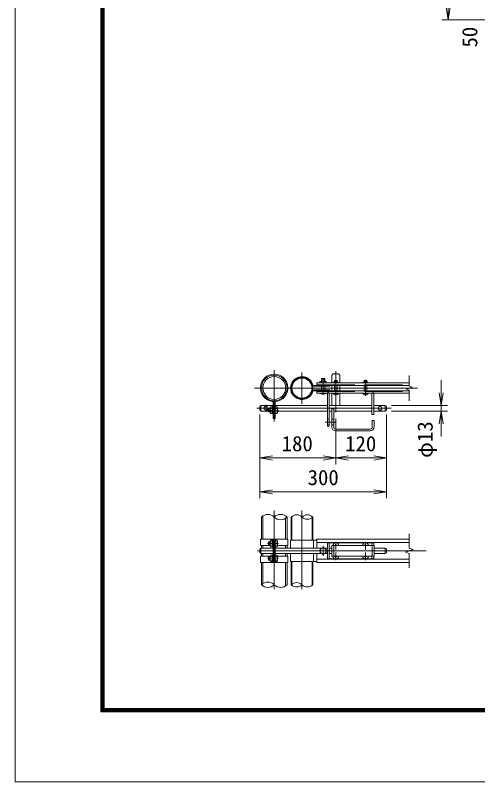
# Model space of a CAD drawing. Units: millimetres, scale not verified, with parts at other scales. Extents: x -6300 to 6300, y -4455 to 4455.
# Drawn here: x -6300 to -4114, y -4455 to -835 of the extents above; entities that cross this region are included whole.
import ezdxf
from ezdxf.enums import TextEntityAlignment as Align

# ---------------------------------------------------------------- set-up
doc = ezdxf.new("R2010")
doc.units = ezdxf.units.MM
doc.header["$LTSCALE"] = 30
doc.linetypes.add('DASHED', pattern=[7.5, 6, -1.5])
doc.linetypes.add('USER1', pattern=[50.8, 31.75, -6.35, 6.35, -6.35])
for name, color, linetype, lineweight in [('0-1_D-TTL', 7, 'Continuous', 9), ('0-3_D-BMK', 2, 'USER1', 13), ('0-4_D-STR1', 1, 'Continuous', 18), ('0-5_D-STR3', 3, 'Continuous', 13), ('0-6_D-STR-DIM', 7, 'Continuous', 9), ('0-7_0', 7, 'Continuous', 9)]:
    doc.layers.add(name, color=color, linetype=linetype, lineweight=lineweight)
doc.styles.add('ＭＳ ゴシック', font='')
doc.styles.get('ＭＳ ゴシック').set_extended_font_data('MS Gothic')

# ---------------------------------------------------------------- blocks, each defined once
blk = doc.blocks.new('_Open')
at = {"layer": '0-7_0'}
blk.add_line((-30, 5), (0, 0), dxfattribs=at)
blk.add_lwpolyline([(-30, -5), (0, 0), (-30, 0)], dxfattribs=at)

msp = doc.modelspace()

# ---------------------------------------------------------------- linework, layer by layer
at = {"layer": '0-1_D-TTL', "color": 2, "lineweight": 18}
msp.add_lwpolyline([(-6300, 4455), (6300, 4455), (6300, -4455), (-6300, -4455)], close=True, dxfattribs=at)
at = {"layer": '0-1_D-TTL'}
for points in [[(-5895, 4125), (5895, 4125), (5895, -4125), (-5895, -4125)], [(-5891.25, 4121.25), (5891.25, 4121.25), (5891.25, -4121.25), (-5891.25, -4121.25)], [(-5887.5, 4117.5), (5887.5, 4117.5), (5887.5, -4117.5), (-5887.5, -4117.5)], [(-5883.75, 4113.75), (5883.75, 4113.75), (5883.75, -4113.75), (-5883.75, -4113.75)], [(-5880, 4110), (5880, 4110), (5880, -4110), (-5880, -4110)]]:
    msp.add_lwpolyline(points, close=True, dxfattribs=at)
at = {"layer": '0-3_D-BMK'}
for p, q in [((-5075.88, -2510.75), (-5075.88, -2754.23)), ((-4944.58, -2522.37), (-4944.58, -2669.6)), ((-4784.58, -2515.35), (-4784.58, -2710.38)), ((-4844.58, -2548.46), (-4844.58, -2627.16)), ((-4644.58, -2556.61), (-4644.58, -2632.73)), ((-5169.77, -2595.98), (-4398.18, -2595.98)), ((-5114.58, -2675.6), (-5114.58, -2707.17)), ((-5158.51, -2691.38), (-4523.19, -2691.38)), ((-5056.25, -2700.24), (-5107.61, -2700.24)), ((-4835.43, -2756.38), (-4785.14, -2756.38)), ((-5075.88, -3174.44), (-5075.88, -3545.6)), ((-4944.58, -3174.44), (-4944.58, -3545.6)), ((-5056.25, -3330.02), (-5107.61, -3330.02)), ((-4784.58, -3358.24), (-4784.58, -3321.98)), ((-4644.58, -3358.24), (-4644.58, -3321.98)), ((-5155.21, -3365.02), (-4358.18, -3365.02)), ((-4844.58, -3341.45), (-4844.58, -3388.6)), ((-5056.25, -3400.02), (-5107.61, -3400.02)), ((-4784.58, -3371.81), (-4784.58, -3408.07)), ((-4644.58, -3371.81), (-4644.58, -3408.07))]:
    msp.add_line(p, q, dxfattribs=at)
at = {"layer": '0-4_D-STR1'}
for p, q in [((-5136.38, -3205.02), (-5136.38, -3310.02)), ((-5015.38, -3205.02), (-5015.38, -3310.02)), ((-4995.38, -3205.02), (-4995.38, -3315.02)), ((-4893.78, -3205.02), (-4893.78, -3315.02)), ((-5136.38, -3340.02), (-5136.38, -3352.02)), ((-5015.38, -3340.02), (-5015.38, -3352.02)), ((-5136.38, -3378.02), (-5136.38, -3390.02)), ((-5015.38, -3378.02), (-5015.38, -3390.02)), ((-5136.38, -3420.02), (-5136.38, -3525.02)), ((-5015.38, -3420.02), (-5015.38, -3525.02)), ((-4995.38, -3415.02), (-4995.38, -3525.02)), ((-4893.78, -3415.02), (-4893.78, -3525.02))]:
    msp.add_line(p, q, dxfattribs=at)
at = {"layer": '0-4_D-STR1', "linetype": 'DASHED'}
for p, q in [((-5129.98, -3199.79), (-5129.98, -3310.02)), ((-5021.78, -3210.26), (-5021.78, -3310.02)), ((-4992.18, -3202.2), (-4992.18, -3315.02)), ((-4896.98, -3207.85), (-4896.98, -3315.02)), ((-5129.98, -3340.02), (-5129.98, -3352.02)), ((-5021.78, -3340.02), (-5021.78, -3352.02)), ((-5129.98, -3378.02), (-5129.98, -3390.02)), ((-5021.78, -3378.02), (-5021.78, -3390.02)), ((-5129.98, -3420.02), (-5129.98, -3519.79)), ((-5021.78, -3420.02), (-5021.78, -3530.26)), ((-4995.38, -3415.02), (-4995.38, -3525.02)), ((-4992.18, -3415.02), (-4992.18, -3522.2)), ((-4896.98, -3415.02), (-4896.98, -3527.85))]:
    msp.add_line(p, q, dxfattribs=at)
at = {"layer": '0-4_D-STR1'}
for centre, radius in [((-5075.88, -2595.14), 60.5), ((-5075.88, -2595.14), 54.1), ((-4944.58, -2595.98), 50.8), ((-4944.58, -2595.98), 47.6)]:
    msp.add_circle(centre, radius, dxfattribs=at)
at = {"layer": '0-5_D-STR3'}
for p, q in [((-4793.58, -2528.38), (-4775.58, -2528.38)), ((-4859.58, -2565.98), (-4859.58, -2571.78)), ((-4856.42, -2564.38), (-4832.73, -2564.38)), ((-4851.22, -2551.38), (-4852.58, -2552.74)), ((-4852.58, -2564.38), (-4852.58, -2552.74)), ((-4852.58, -2552.74), (-4836.58, -2552.74)), ((-4852.58, -2571.78), (-4852.58, -2565.98)), ((-4851.22, -2551.38), (-4837.93, -2551.38)), ((-4851.22, -2564.38), (-4851.22, -2551.38)), ((-4837.93, -2564.38), (-4837.93, -2551.38)), ((-4836.58, -2552.74), (-4837.93, -2551.38)), ((-4836.58, -2564.38), (-4836.58, -2552.74)), ((-4836.58, -2571.78), (-4836.58, -2565.98)), ((-4829.58, -2565.98), (-4829.58, -2571.78)), ((-4803.58, -2538.38), (-4803.58, -2571.78)), ((-4796.08, -2568.58), (-4796.08, -2571.78)), ((-4789.49, -2560.18), (-4790.58, -2561.27)), ((-4790.58, -2567.38), (-4790.58, -2561.27)), ((-4790.58, -2561.27), (-4778.58, -2561.27)), ((-4790.58, -2571.78), (-4790.58, -2568.58)), ((-4789.49, -2567.38), (-4789.49, -2560.18)), ((-4789.49, -2560.18), (-4779.66, -2560.18)), ((-4789.49, -2560.18), (-4779.66, -2560.18)), ((-4779.66, -2567.38), (-4779.66, -2560.18)), ((-4779.66, -2560.18), (-4778.58, -2561.27)), ((-4778.58, -2567.38), (-4778.58, -2561.27)), ((-4778.58, -2571.78), (-4778.58, -2568.58)), ((-4773.08, -2568.58), (-4773.08, -2571.78)), ((-4765.58, -2538.38), (-4765.58, -2571.78)), ((-4656.08, -2568.58), (-4656.08, -2571.78)), ((-4649.49, -2560.18), (-4650.58, -2561.27)), ((-4650.58, -2561.27), (-4638.58, -2561.27)), ((-4650.58, -2567.38), (-4650.58, -2561.27)), ((-4650.58, -2571.78), (-4650.58, -2568.58)), ((-4649.49, -2560.18), (-4639.66, -2560.18)), ((-4649.49, -2567.38), (-4649.49, -2560.18)), ((-4639.66, -2567.38), (-4639.66, -2560.18)), ((-4638.58, -2567.38), (-4638.58, -2561.27)), ((-4638.58, -2571.78), (-4638.58, -2568.58)), ((-4633.08, -2568.58), (-4633.08, -2571.78)), ((-4889.49, -2583.78), (-4437.02, -2583.78)), ((-4889.49, -2586.98), (-4812.58, -2586.98)), ((-4889.49, -2604.98), (-4812.58, -2604.98)), ((-4874.58, -2571.78), (-4874.58, -2586.98)), ((-4874.58, -2571.78), (-4437.02, -2571.78)), ((-4852.58, -2604.98), (-4852.58, -2586.98)), ((-4836.58, -2604.98), (-4836.58, -2586.98)), ((-4812.58, -2583.78), (-4812.58, -2586.98)), ((-4812.58, -2604.98), (-4812.58, -2608.18)), ((-4803.58, -2583.78), (-4803.58, -2608.18)), ((-4790.58, -2608.18), (-4790.58, -2583.78)), ((-4778.58, -2608.18), (-4778.58, -2583.78)), ((-4765.58, -2583.78), (-4765.58, -2608.18)), ((-4650.58, -2608.18), (-4650.58, -2583.78)), ((-4638.58, -2608.18), (-4638.58, -2583.78)), ((-4889.49, -2608.18), (-4437.02, -2608.18)), ((-4874.58, -2608.18), (-4874.58, -2620.18)), ((-4874.58, -2620.18), (-4437.02, -2620.18)), ((-4859.58, -2620.18), (-4859.58, -2621.18)), ((-4832.93, -2622.38), (-4856.14, -2622.38)), ((-4852.58, -2620.18), (-4852.58, -2621.18)), ((-4836.58, -2620.18), (-4836.58, -2621.18)), ((-4829.58, -2620.18), (-4829.58, -2621.18)), ((-4815.58, -2624.68), (-4815.58, -2776.38)), ((-4803.58, -2620.18), (-4803.58, -2678.38)), ((-4798.58, -2620.18), (-4770.58, -2620.18)), ((-4798.58, -2621.01), (-4798.58, -2620.18)), ((-4798.58, -2621.01), (-4770.58, -2621.01)), ((-4770.58, -2621.01), (-4770.58, -2620.18)), ((-4765.58, -2620.18), (-4765.58, -2678.38)), ((-4658.58, -2620.18), (-4630.58, -2620.18)), ((-4658.58, -2621.01), (-4658.58, -2620.18)), ((-4658.58, -2621.01), (-4630.58, -2621.01)), ((-4630.58, -2621.01), (-4630.58, -2620.18)), ((-4613.58, -2624.68), (-4613.58, -2721.38)), ((-4604.58, -2624.88), (-4604.58, -2721.38)), ((-5138.58, -2678.38), (-5080.48, -2678.38)), ((-5138.58, -2678.38), (-5138.58, -2704.38)), ((-5080.48, -2664.23), (-5080.48, -2740.24)), ((-5075.88, -2664.23), (-5075.88, -2740.24)), ((-5071.28, -2664.23), (-5071.28, -2740.24)), ((-5071.28, -2678.38), (-4824.58, -2678.38)), ((-4815.58, -2678.38), (-4613.58, -2678.38)), ((-4604.58, -2678.38), (-4550.58, -2678.38)), ((-4550.58, -2678.38), (-4550.58, -2704.38)), ((-5144.58, -2684.38), (-5144.58, -2698.38)), ((-5138.58, -2704.38), (-5080.48, -2704.38)), ((-5103.28, -2693.6), (-5101.92, -2692.24)), ((-5103.28, -2693.6), (-5103.28, -2706.89)), ((-5094.68, -2693.6), (-5103.28, -2693.6)), ((-5094.68, -2706.89), (-5103.28, -2706.89)), ((-5103.28, -2706.89), (-5101.92, -2708.24)), ((-5094.68, -2692.24), (-5101.92, -2692.24)), ((-5101.92, -2692.24), (-5101.92, -2708.24)), ((-5094.68, -2708.24), (-5101.92, -2708.24)), ((-5094.68, -2688.6), (-5094.68, -2711.8)), ((-5083.68, -2685.24), (-5093.48, -2685.24)), ((-5083.68, -2692.24), (-5093.48, -2692.24)), ((-5083.68, -2708.24), (-5093.48, -2708.24)), ((-5083.68, -2683.24), (-5083.68, -2717.24)), ((-5080.48, -2683.24), (-5083.68, -2683.24)), ((-5071.28, -2682.44), (-5071.28, -2718.04)), ((-5071.28, -2685.24), (-5061.48, -2685.24)), ((-5071.28, -2692.24), (-5061.48, -2692.24)), ((-5071.28, -2708.24), (-5061.48, -2708.24)), ((-5060.28, -2688.6), (-5060.28, -2711.8)), ((-5060.28, -2704.38), (-4824.58, -2704.38)), ((-4815.58, -2704.38), (-4803.58, -2704.38)), ((-4803.58, -2694.38), (-4803.58, -2780.38)), ((-4803.58, -2694.38), (-4794.58, -2694.38)), ((-4794.58, -2694.38), (-4794.58, -2780.38)), ((-4794.58, -2704.38), (-4613.58, -2704.38)), ((-4604.58, -2704.38), (-4550.58, -2704.38)), ((-4544.58, -2684.38), (-4544.58, -2698.38)), ((-5083.68, -2715.24), (-5093.48, -2715.24)), ((-5080.48, -2717.24), (-5083.68, -2717.24)), ((-5071.28, -2740.24), (-5080.48, -2740.24)), ((-5071.28, -2715.24), (-5061.48, -2715.24)), ((-4824.58, -2743.38), (-4815.58, -2743.38)), ((-4803.58, -2743.38), (-4794.58, -2743.38)), ((-4613.58, -2721.38), (-4604.58, -2721.38)), ((-4612.58, -2748.38), (-4612.58, -2780.38)), ((-4612.58, -2748.38), (-4603.58, -2748.38)), ((-4603.58, -2748.38), (-4603.58, -2780.38)), ((-4824.58, -2769.38), (-4815.58, -2769.38)), ((-4803.58, -2769.38), (-4794.58, -2769.38)), ((-4785.58, -2789.38), (-4621.58, -2789.38)), ((-4785.58, -2798.38), (-4621.58, -2798.38)), ((-5140.98, -3310.02), (-5010.78, -3310.02)), ((-5140.98, -3310.02), (-5140.98, -3340.02)), ((-5103.28, -3323.38), (-5101.92, -3322.02)), ((-5103.28, -3323.38), (-5103.28, -3336.67)), ((-5094.68, -3323.38), (-5103.28, -3323.38)), ((-5094.68, -3322.02), (-5101.92, -3322.02)), ((-5101.92, -3322.02), (-5101.92, -3338.02)), ((-5094.68, -3318.38), (-5094.68, -3341.58)), ((-5083.68, -3315.02), (-5093.48, -3315.02)), ((-5083.68, -3322.02), (-5093.48, -3322.02)), ((-5080.48, -3313.02), (-5083.68, -3313.02)), ((-5083.68, -3313.02), (-5083.68, -3347.02)), ((-5080.48, -3310.02), (-5080.48, -3420.02)), ((-5075.88, -3310.02), (-5075.88, -3420.02)), ((-5071.28, -3310.02), (-5071.28, -3420.02)), ((-5071.28, -3312.22), (-5071.28, -3347.82)), ((-5071.28, -3315.02), (-5061.48, -3315.02)), ((-5071.28, -3322.02), (-5061.48, -3322.02)), ((-5060.28, -3318.38), (-5060.28, -3341.58)), ((-5010.78, -3310.02), (-5010.78, -3340.02)), ((-4998.58, -3315.02), (-4874.58, -3315.02)), ((-4998.58, -3315.02), (-4998.58, -3352.02)), ((-4890.58, -3315.02), (-4890.58, -3352.02)), ((-4874.58, -3310.02), (-4874.58, -3352.02)), ((-4874.58, -3310.02), (-4437.02, -3310.02)), ((-4874.58, -3326.02), (-4437.02, -3326.02)), ((-4824.58, -3327.02), (-4824.58, -3403.02)), ((-4824.58, -3327.02), (-4789.77, -3327.02)), ((-4815.58, -3327.02), (-4815.58, -3403.02)), ((-4779.38, -3327.02), (-4649.77, -3327.02)), ((-4639.38, -3327.02), (-4604.58, -3327.02)), ((-4613.58, -3327.02), (-4613.58, -3340.02)), ((-4604.58, -3327.02), (-4604.58, -3340.02)), ((-5144.58, -3358.02), (-5144.58, -3372.02)), ((-5140.98, -3340.02), (-5094.68, -3340.02)), ((-5138.58, -3352.02), (-5080.48, -3352.02)), ((-5138.58, -3352.02), (-5138.58, -3378.02)), ((-5103.28, -3336.67), (-5101.92, -3338.02)), ((-5094.68, -3336.67), (-5103.28, -3336.67)), ((-5094.68, -3338.02), (-5101.92, -3338.02)), ((-5083.68, -3338.02), (-5093.48, -3338.02)), ((-5083.68, -3345.02), (-5093.48, -3345.02)), ((-5080.48, -3347.02), (-5083.68, -3347.02)), ((-5080.78, -3352.02), (-4824.58, -3352.02)), ((-5071.28, -3338.02), (-5061.48, -3338.02)), ((-5071.28, -3345.02), (-5061.48, -3345.02)), ((-5060.28, -3340.02), (-5010.78, -3340.02)), ((-4815.58, -3352.02), (-4803.58, -3352.02)), ((-4803.58, -3340.02), (-4803.58, -3390.02)), ((-4803.58, -3340.02), (-4603.58, -3340.02)), ((-4788.28, -3339.19), (-4790.88, -3339.23)), ((-4790.88, -3339.23), (-4790.88, -3340.02)), ((-4785.37, -3333.72), (-4785.41, -3336.32)), ((-4785.37, -3333.72), (-4783.79, -3333.72)), ((-4783.79, -3333.72), (-4783.74, -3336.32)), ((-4648.28, -3339.19), (-4650.88, -3339.23)), ((-4650.88, -3339.23), (-4650.88, -3340.02)), ((-4645.37, -3333.72), (-4645.41, -3336.32)), ((-4645.37, -3333.72), (-4643.79, -3333.72)), ((-4643.79, -3333.72), (-4643.74, -3336.32)), ((-4640.87, -3339.19), (-4638.28, -3339.23)), ((-4638.28, -3339.23), (-4638.28, -3340.02)), ((-4603.58, -3340.02), (-4603.58, -3390.02)), ((-4603.58, -3352.02), (-4550.58, -3352.02)), ((-4550.58, -3352.02), (-4550.58, -3378.02)), ((-4544.58, -3358.02), (-4544.58, -3372.02)), ((-5140.98, -3390.02), (-5094.68, -3390.02)), ((-5140.98, -3420.02), (-5140.98, -3390.02)), ((-5138.58, -3378.02), (-5080.48, -3378.02)), ((-5103.28, -3393.38), (-5101.92, -3392.02)), ((-5094.68, -3393.38), (-5103.28, -3393.38)), ((-5103.28, -3406.67), (-5103.28, -3393.38)), ((-5101.92, -3408.02), (-5101.92, -3392.02)), ((-5094.68, -3392.02), (-5101.92, -3392.02)), ((-5094.68, -3411.67), (-5094.68, -3388.46)), ((-5083.68, -3385.02), (-5093.48, -3385.02)), ((-5083.68, -3392.02), (-5093.48, -3392.02)), ((-5083.68, -3417.02), (-5083.68, -3383.02)), ((-5080.48, -3383.02), (-5083.68, -3383.02)), ((-5080.78, -3378.02), (-4824.58, -3378.02)), ((-5071.28, -3385.02), (-5061.48, -3385.02)), ((-5071.28, -3392.02), (-5061.48, -3392.02)), ((-5060.48, -3390.02), (-5010.78, -3390.02)), ((-5060.28, -3388.38), (-5060.28, -3411.58)), ((-5010.78, -3420.02), (-5010.78, -3390.02)), ((-4998.58, -3378.02), (-4998.58, -3415.02)), ((-4890.58, -3378.02), (-4890.58, -3415.02)), ((-4874.58, -3378.02), (-4874.58, -3420.02)), ((-4815.58, -3378.02), (-4803.58, -3378.02)), ((-4803.58, -3390.02), (-4603.58, -3390.02)), ((-4790.88, -3390.81), (-4790.88, -3390.02)), ((-4788.28, -3390.86), (-4790.88, -3390.81)), ((-4785.37, -3396.32), (-4785.41, -3393.73)), ((-4785.37, -3396.32), (-4783.79, -3396.32)), ((-4783.79, -3396.32), (-4783.74, -3393.73)), ((-4780.87, -3390.86), (-4778.28, -3390.81)), ((-4778.28, -3390.81), (-4778.28, -3390.02)), ((-4650.88, -3390.81), (-4650.88, -3390.02)), ((-4648.28, -3390.86), (-4650.88, -3390.81)), ((-4645.37, -3396.32), (-4645.41, -3393.73)), ((-4645.37, -3396.32), (-4643.79, -3396.32)), ((-4643.79, -3396.32), (-4643.74, -3393.73)), ((-4640.87, -3390.86), (-4638.28, -3390.81)), ((-4638.28, -3390.81), (-4638.28, -3390.02)), ((-4613.58, -3390.02), (-4613.58, -3403.02)), ((-4604.58, -3390.02), (-4604.58, -3403.02)), ((-4603.58, -3378.02), (-4550.58, -3378.02)), ((-5140.98, -3420.02), (-5010.78, -3420.02)), ((-5094.68, -3406.67), (-5103.28, -3406.67)), ((-5103.28, -3406.67), (-5101.92, -3408.02)), ((-5094.68, -3408.02), (-5101.92, -3408.02)), ((-5083.68, -3408.02), (-5093.48, -3408.02)), ((-5083.68, -3415.02), (-5093.48, -3415.02)), ((-5080.48, -3417.02), (-5083.68, -3417.02)), ((-5071.28, -3408.02), (-5061.48, -3408.02)), ((-5071.28, -3415.02), (-5061.48, -3415.02)), ((-4998.58, -3415.02), (-4874.58, -3415.02)), ((-4874.58, -3404.02), (-4437.02, -3404.02)), ((-4874.58, -3420.02), (-4437.02, -3420.02)), ((-4824.58, -3403.02), (-4789.77, -3403.02)), ((-4779.38, -3403.02), (-4649.77, -3403.02)), ((-4639.38, -3403.02), (-4604.58, -3403.02))]:
    msp.add_line(p, q, dxfattribs=at)
at = {"layer": '0-5_D-STR3', "linetype": 'DASHED'}
for p, q in [((-4793.36, -2567.38), (-4775.64, -2567.38)), ((-4653.36, -2567.38), (-4635.64, -2567.38)), ((-4874.58, -2580.58), (-4437.02, -2580.58)), ((-4874.58, -2611.38), (-4437.02, -2611.38)), ((-4794.58, -3340.02), (-4794.58, -3390.02)), ((-4612.58, -3340.02), (-4612.58, -3390.02))]:
    msp.add_line(p, q, dxfattribs=at)
at = {"layer": '0-5_D-STR3'}
for points in [[(-4649.49, -2560.18), (-4639.66, -2560.18), (-4638.58, -2561.27)], [(-4824.58, -2624.88), (-4824.58, -2776.38), (-4815.58, -2776.38)], [(-4780.87, -3339.19), (-4778.28, -3339.23), (-4778.28, -3340.02)]]:
    msp.add_lwpolyline(points, dxfattribs=at)
at = {"layer": '0-5_D-STR3', "color": 4, "linetype": 'DASHED'}
msp.add_lwpolyline([(-4844.58, -3348.82), (-4858.61, -3356.92), (-4858.61, -3373.12), (-4844.58, -3381.22), (-4830.55, -3373.12), (-4830.55, -3356.92)], close=True, dxfattribs=at)
at = {"layer": '0-5_D-STR3'}
for centre in [(-5114.58, -2691.38), (-4574.58, -2691.38)]:
    msp.add_circle(centre, 9, dxfattribs=at)
at = {"layer": '0-5_D-STR3', "color": 4, "linetype": 'DASHED', "lineweight": 9}
msp.add_circle((-4844.58, -3365.02), 14.07, dxfattribs=at)
at = {"layer": '0-5_D-STR3'}
for centre, radius, start, end in [((-5075.88, -2595.14), 65.1, 277.58485, 262.41515), ((-4793.58, -2538.38), 10, 90, 180), ((-4775.58, -2538.38), 10, 0, 90), ((-4944.58, -2595.98), 54, 15.6185, 344.3815), ((-4856.08, -2568.97), 4.6, 40.52088, 139.47912), ((-4844.58, -2585.18), 20.8, 67.38014, 112.61986), ((-4833.08, -2568.97), 4.6, 40.52088, 139.47912), ((-4793.33, -2571.13), 3.75, 42.84372, 137.15628), ((-4784.58, -2582.98), 15.6, 67.38014, 112.61986), ((-4775.83, -2571.12), 3.74, 42.69541, 137.30459), ((-4653.33, -2571.13), 3.75, 42.84372, 137.15628), ((-4644.58, -2582.98), 15.6, 67.38014, 112.61986), ((-4635.83, -2571.12), 3.74, 42.69541, 137.30459), ((-4889.49, -2580.58), 6.4, 195.6185, 270), ((-4889.49, -2611.38), 6.4, 90, 164.3815), ((-4889.49, -2580.58), 3.2, 195.6185, 270), ((-4889.49, -2611.38), 3.2, 90, 164.3815), ((-4856.08, -2616.68), 5.7, 232.14171, 307.85829), ((-4844.58, -2595.12), 27.27, 252.93847, 287.06153), ((-4833.08, -2616.69), 5.7, 232.09851, 307.90149), ((-4811.08, -2624.88), 13.5, 90, 180), ((-4811.08, -2624.68), 4.5, 90, 180), ((-4784.58, -2609.38), 18.2, 219.71514, 320.28486), ((-4644.58, -2609.38), 18.2, 219.71514, 320.28486), ((-4618.08, -2624.88), 13.5, 0, 90), ((-4618.08, -2624.68), 4.5, 0, 90), ((-5138.58, -2684.38), 6, 90, 180), ((-5085.08, -2664.23), 4.6, 0, 82.41515), ((-5085.08, -2664.23), 9.2, 0, 82.41515), ((-5066.68, -2664.23), 9.2, 97.58485, 180), ((-5066.68, -2664.23), 4.6, 97.58485, 180), ((-4550.58, -2684.38), 6, 0, 90), ((-5138.58, -2698.38), 6, 180, 270), ((-5088.98, -2688.74), 5.7, 142.09851, 217.90149), ((-5067.41, -2700.24), 27.27, 162.93847, 197.06153), ((-5088.97, -2711.74), 5.7, 142.14171, 217.85829), ((-5065.98, -2711.74), 5.7, 322.14171, 37.85829), ((-5065.97, -2688.74), 5.7, 322.09851, 37.90149), ((-5087.54, -2700.24), 27.27, 342.93847, 17.06153), ((-4550.58, -2698.38), 6, 270, 0), ((-4785.58, -2780.38), 18, 180, 270), ((-4785.58, -2780.38), 9, 180, 270), ((-4621.58, -2780.38), 9, 270, 0), ((-4621.58, -2780.38), 18, 270, 0), ((-5088.98, -3318.52), 5.7, 142.09851, 217.90149), ((-5067.41, -3330.02), 27.27, 162.93847, 197.06153), ((-5065.97, -3318.52), 5.7, 322.09851, 37.90149), ((-5087.54, -3330.02), 27.27, 342.93847, 17.06153), ((-4784.58, -3340.02), 14, 0, 180), ((-4644.58, -3340.02), 14, 0, 180), ((-5138.58, -3358.02), 6, 90, 180), ((-5088.97, -3341.52), 5.7, 142.14171, 217.85829), ((-5065.98, -3341.52), 5.7, 322.14171, 37.85829), ((-4788.39, -3336.21), 2.98, 270, 0), ((-4780.77, -3336.21), 2.98, 180, 270), ((-4648.39, -3336.21), 2.98, 270, 0), ((-4640.77, -3336.21), 2.98, 180, 270), ((-4550.58, -3358.02), 6, 0, 90), ((-5138.58, -3372.02), 6, 180, 270), ((-5067.41, -3400.02), 27.27, 162.93847, 197.06153), ((-5088.97, -3388.52), 5.7, 142.14171, 217.85829), ((-5065.97, -3388.52), 5.7, 322.09851, 37.90149), ((-5087.54, -3400.02), 27.27, 342.93847, 17.06153), ((-4784.58, -3390.02), 14, 180, 0), ((-4788.39, -3393.83), 2.98, 0, 90), ((-4780.77, -3393.83), 2.98, 90, 180), ((-4644.58, -3390.02), 14, 180, 0), ((-4648.39, -3393.83), 2.98, 0, 90), ((-4640.77, -3393.83), 2.98, 90, 180), ((-4550.58, -3372.02), 6, 270, 0), ((-5088.98, -3411.52), 5.7, 142.09851, 217.90149), ((-5065.98, -3411.52), 5.7, 322.14171, 37.85829)]:
    msp.add_arc(centre, radius, start, end, dxfattribs=at)
at = {"layer": '0-6_D-STR-DIM'}
for p, q in [((-3713.36, -856.16), (-4283.36, -856.16)), ((-4437.02, -2586.36), (-4437.02, -2535.98)), ((-4286.34, -2618.38), (-4286.34, -2558.38)), ((-4450.24, -2600.79), (-4423.81, -2591.17)), ((-4437.02, -2605.6), (-4450.24, -2600.79)), ((-4423.81, -2591.17), (-4437.02, -2586.36)), ((-4437.02, -2655.98), (-4437.02, -2605.6)), ((-4520.58, -2678.38), (-4256.34, -2678.38)), ((-4286.34, -2678.38), (-4286.34, -2704.38)), ((-4520.58, -2704.38), (-4256.34, -2704.38)), ((-5144.58, -2721.38), (-5144.58, -2956.12)), ((-5144.58, -2721.38), (-5144.58, -3116.15)), ((-4784.58, -2740.38), (-4784.58, -2956.12)), ((-4784.58, -2740.38), (-4784.58, -2956.12)), ((-4544.58, -2721.38), (-4544.58, -2956.12)), ((-4544.58, -2721.38), (-4544.58, -3116.15)), ((-4286.34, -2764.38), (-4286.34, -2824.38)), ((-5084.58, -2926.12), (-4844.58, -2926.12)), ((-4724.58, -2926.12), (-4604.58, -2926.12)), ((-5084.58, -3086.15), (-4604.58, -3086.15)), ((-4437.02, -3352.2), (-4437.02, -3285.02)), ((-4454.64, -3371.44), (-4419.4, -3358.61)), ((-4419.4, -3358.61), (-4437.02, -3352.2)), ((-4437.02, -3377.85), (-4454.64, -3371.44)), ((-4437.02, -3445.02), (-4437.02, -3377.85))]:
    msp.add_line(p, q, dxfattribs=at)
for centre, radius, start, end in [((-5106.13, -3235.47), 42.92, 45.18146, 134.81854), ((-5045.63, -3235.47), 42.92, 45.18146, 134.81854), ((-5045.63, -3174.58), 42.92, 225.18146, 314.81854), ((-4969.98, -3230.59), 36.03, 45.18146, 134.81854), ((-4919.18, -3230.59), 36.03, 45.18146, 134.81854), ((-4919.18, -3179.46), 36.03, 225.18146, 314.81854), ((-5106.13, -3555.47), 42.92, 45.18146, 134.81854), ((-5106.13, -3494.58), 42.92, 225.18146, 314.81854), ((-5045.63, -3494.58), 42.92, 225.18146, 314.81854), ((-4969.98, -3550.59), 36.03, 45.18146, 134.81854), ((-4969.98, -3499.46), 36.03, 225.18146, 314.81854), ((-4919.18, -3499.46), 36.03, 225.18146, 314.81854)]:
    msp.add_arc(centre, radius, start, end, dxfattribs=at)

# ---------------------------------------------------------------- block references
at = {"layer": '0-6_D-STR-DIM', "xscale": 2, "yscale": 2}
for p, rotation in [((-4253.36, -856.16), 270), ((-4286.34, -2678.38), 270), ((-4286.34, -2704.38), 90), ((-5144.58, -2926.12), 180), ((-4784.58, -2926.12), 180), ((-5144.58, -3086.15), 180)]:
    msp.add_blockref('_Open', p, dxfattribs=dict(at, rotation=rotation))
for p in [(-4784.58, -2926.12), (-4544.58, -2926.12), (-4544.58, -3086.15)]:
    msp.add_blockref('_Open', p, dxfattribs=at)

# ---------------------------------------------------------------- texts
at = {"layer": '0-6_D-STR-DIM', "style": 'ＭＳ ゴシック'}
for s, p in [('50', (-4093.76, -987.55)), ('φ13', (-4304.9, -2925.72))]:
    msp.add_text(s, height=72.14, rotation=90, dxfattribs=at).set_placement(p, align=Align.BOTTOM_LEFT)
for s, p in [('180', (-5040.55, -2916)), ('120', (-4740.55, -2916)), ('300', (-4917.89, -3076.02))]:
    msp.add_text(s, height=72.14, dxfattribs=at).set_placement(p, align=Align.BOTTOM_LEFT)

doc.saveas('drawing.dxf')
